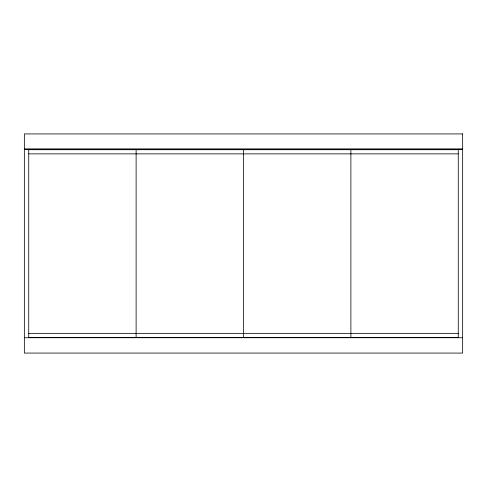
<?xml version="1.0" encoding="UTF-8"?>
<svg xmlns="http://www.w3.org/2000/svg" width="487" height="487" viewBox="0 0 487 487"><rect width="100%" height="100%" fill="white"/><g stroke="black" fill="none" stroke-linecap="round" stroke-linejoin="round"><path stroke-width="0.73" d="M24.35 148.985L462.65 148.985M24.35 149.266L462.65 149.266M28.733 149.521L458.267 149.521M28.733 149.704L458.267 149.704M28.733 153.868L458.267 153.868M28.733 333.352L458.267 333.352M28.733 337.515L458.267 337.515M24.35 337.734L462.65 337.734M458.267 149.266L458.267 337.734M350.883 149.521L350.883 337.698M243.5 149.521L243.5 337.698M136.117 149.521L136.117 337.698M28.733 149.266L28.733 337.734M462.65 133.925L24.35 133.925L24.35 353.075L462.65 353.075L462.65 133.925"/></g></svg>
